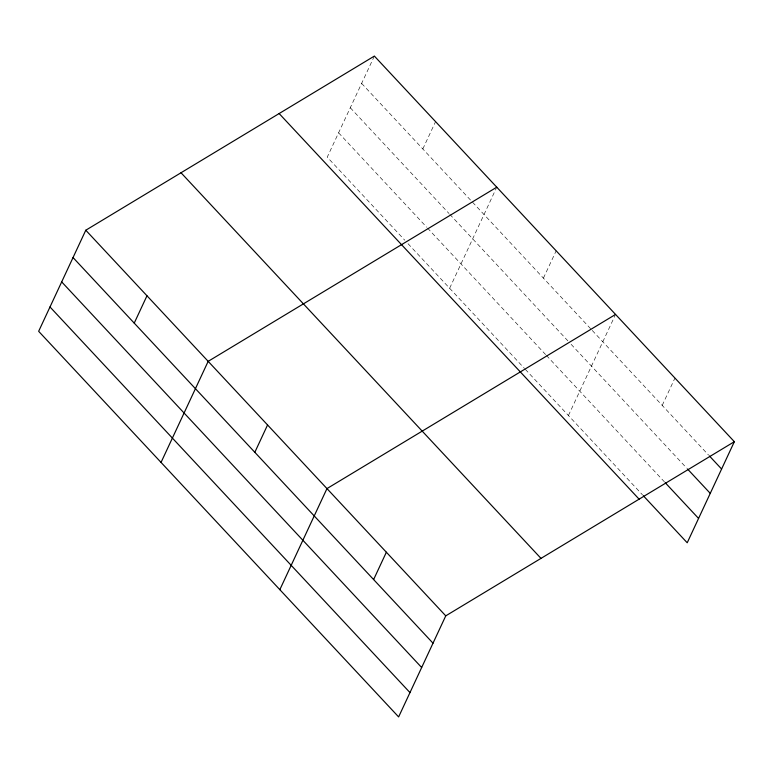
<?xml version="1.0" encoding="UTF-8"?>
<svg xmlns="http://www.w3.org/2000/svg" width="773" height="773" viewBox="0 0 773 773"><rect width="100%" height="100%" fill="white"/><g stroke="black" fill="none" stroke-linecap="round" stroke-linejoin="round"><path stroke-width="0.58" stroke-dasharray="3.87 2.9" d="M374.374 56.081L327.24 157.151L404.762 240.19M422.821 148.967L435.566 121.632M449.635 288.261L496.256 188.283M543.419 278.145L556.164 250.819M568.426 415.516L615.047 315.539M662.21 405.4L674.955 378.065M361.629 83.407L591.422 329.569M592.234 330.448L708.59 455.084M350.285 107.747L449.007 213.512M449.828 214.382L567.865 340.835M571.121 344.323L686.666 468.09M338.593 132.821L426.715 227.214M427.527 228.093L545.603 354.575M546.414 355.445L664.394 481.83M408.018 243.688L524.49 368.45M525.302 369.32L642.469 494.836"/><path stroke-width="1.16" d="M85.784 230.228L38.65 331.308L398.626 716.919L445.76 615.849L734.35 441.692L374.374 56.081L85.784 230.228L445.76 615.849M134.231 323.114L146.976 295.788M161.045 462.418L208.169 361.339L496.768 187.192M254.819 452.302L267.564 424.966M279.836 589.664L326.969 488.594L615.559 314.447M373.62 579.557L386.365 552.222M734.35 441.692L687.216 542.772L643.281 495.706M709.401 455.954L721.605 469.027M687.477 468.96L710.261 493.367M665.205 482.7L698.57 518.432M279.14 113.554L639.116 499.165M181.017 172.756L540.994 558.377M73.039 257.564L433.015 643.184M61.685 281.894L421.662 667.514M49.994 306.968L409.97 692.589"/></g></svg>
